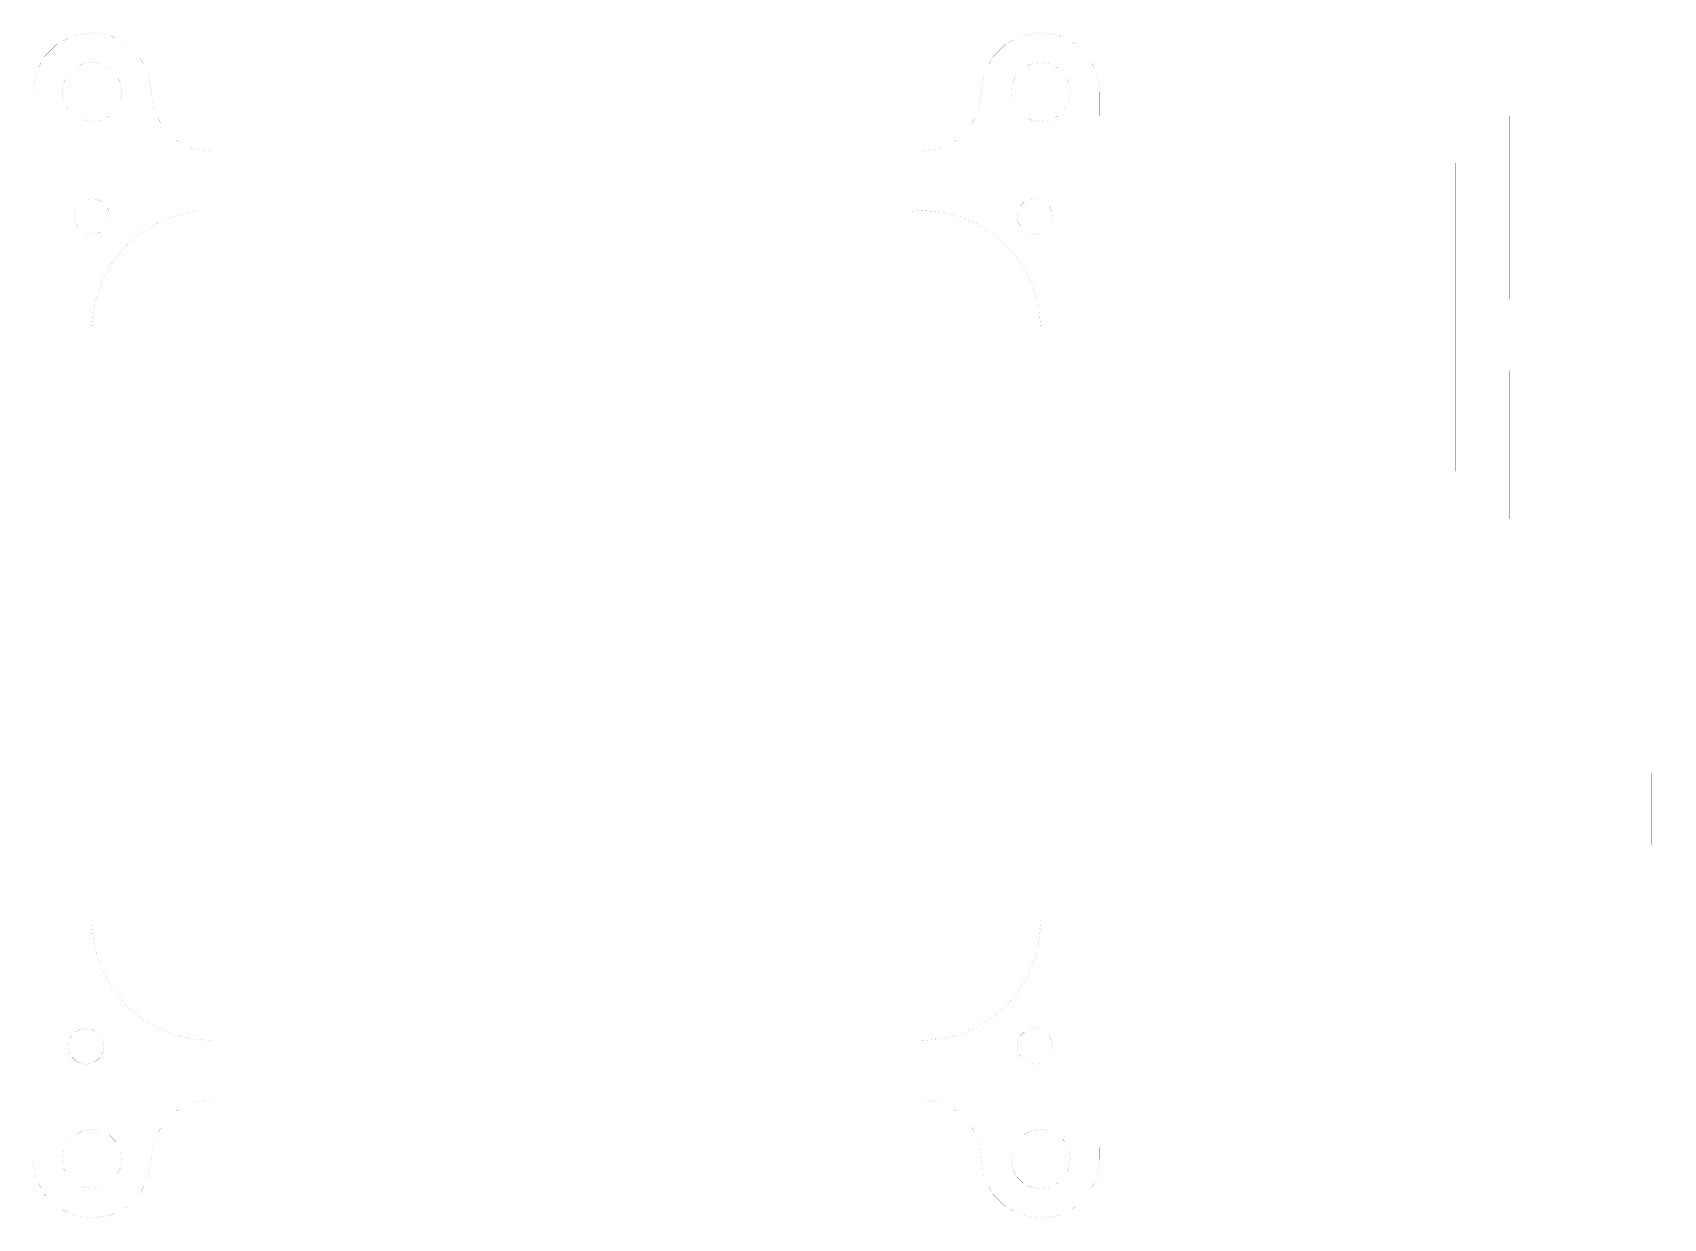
# Model space of a CAD drawing. Extents: x 0.04 to 5.45, y 0.05 to 3.99.
import ezdxf

# ---------------------------------------------------------------- set-up
doc = ezdxf.new("R2010")
doc.units = 0
doc.layers.get('0').update_dxf_attribs({"linetype": 'CONTINUOUS'})

msp = doc.modelspace()

# ---------------------------------------------------------------- linework, layer by layer
at = {"color": 1, "const_width": 0.000149}
for points in [[(0.6304, 0.4451), (0.6299, 0.4452), (0.6298, 0.4451), (0.6294, 0.4451), (0.5691, 0.4355), (0.5142, 0.4076), (0.4706, 0.364), (0.4426, 0.3091), (0.4331, 0.249), (0.4329, 0.2483), (0.433, 0.2479), (0.4329, 0.2475), (0.4326, 0.2453), (0.4234, 0.1874), (0.4042, 0.1497), (0.3955, 0.1325), (0.3519, 0.089), (0.297, 0.061), (0.2362, 0.0514), (0.1754, 0.061), (0.1377, 0.0802), (0.1205, 0.089), (0.077, 0.1325), (0.049, 0.1874), (0.0398, 0.2453), (0.0394, 0.2483), (0.0394, 3.7916), (0.0396, 3.793), (0.049, 3.8524), (0.077, 3.9073), (0.1205, 3.9508), (0.1377, 3.9595), (0.1754, 3.9788), (0.2362, 3.9884), (0.297, 3.9788), (0.3347, 3.9596), (0.3519, 3.9508), (0.3955, 3.9073), (0.4234, 3.8524), (0.4328, 3.793), (0.4329, 3.7923), (0.433, 3.7919), (0.4329, 3.7916), (0.4331, 3.7908), (0.4426, 3.7307), (0.4706, 3.6758), (0.5142, 3.6322), (0.5691, 3.6042), (0.6294, 3.5947), (0.6299, 3.5946), (0.6304, 3.5947), (2.9916, 3.5947), (2.9921, 3.5946), (2.9926, 3.5947), (3.053, 3.6042), (3.1079, 3.6322), (3.1515, 3.6758), (3.1795, 3.7307), (3.1885, 3.7876), (3.1891, 3.7916), (3.1889, 3.793), (3.1888, 3.7936), (3.1891, 3.7955), (3.1981, 3.8524), (3.2261, 3.9073), (3.2696, 3.9508), (3.2868, 3.9596), (3.3245, 3.9788), (3.3853, 3.9884), (3.4461, 3.9788), (3.4838, 3.9595), (3.501, 3.9508), (3.5445, 3.9073), (3.5725, 3.8524), (3.5819, 3.793), (3.5821, 3.7916), (3.5821, 3.7128), (4.9409, 3.7128), (4.9409, 3.1027), (4.9015, 3.1027), (4.9015, 2.8663), (4.9409, 2.8663), (4.9409, 2.3742), (5.4527, 2.3742), (5.4527, 1.5278), (5.4133, 1.5278), (5.4133, 1.2915), (5.4527, 1.2915), (5.4527, 0.2876), (3.5821, 0.2876), (3.5821, 0.2483), (3.5817, 0.2453), (3.5725, 0.1874), (3.5533, 0.1497), (3.5445, 0.1325), (3.501, 0.089), (3.4461, 0.061), (3.3853, 0.0514), (3.3245, 0.061), (3.2868, 0.0802), (3.2696, 0.089), (3.2261, 0.1325), (3.1981, 0.1874), (3.189, 0.2453), (3.1888, 0.2463), (3.1891, 0.2483), (3.1885, 0.2522), (3.1795, 0.3091), (3.1515, 0.364), (3.1079, 0.4076), (3.053, 0.4355), (2.9926, 0.4451), (2.9922, 0.4451), (2.9921, 0.4452), (2.9916, 0.4451), (0.6304, 0.4451)], [(0.1425, 3.822), (0.1379, 3.793), (0.1377, 3.7916), (0.1425, 3.7611), (0.1565, 3.7337), (0.1783, 3.7119), (0.2058, 3.6979), (0.2362, 3.693), (0.2667, 3.6979), (0.2941, 3.7119), (0.3159, 3.7337), (0.3299, 3.7611), (0.3347, 3.7916), (0.3345, 3.793), (0.3299, 3.822), (0.3159, 3.8494), (0.2941, 3.8712), (0.2667, 3.8853), (0.2362, 3.8901), (0.2058, 3.8853), (0.1783, 3.8712), (0.1565, 3.8494), (0.1425, 3.822)], [(3.4836, 3.793), (3.479, 3.822), (3.4651, 3.8494), (3.4432, 3.8712), (3.4158, 3.8853), (3.3853, 3.8901), (3.3549, 3.8853), (3.3274, 3.8712), (3.3056, 3.8494), (3.2916, 3.822), (3.2871, 3.793), (3.2868, 3.7916), (3.2916, 3.7611), (3.3056, 3.7337), (3.3274, 3.7119), (3.3549, 3.6979), (3.3853, 3.693), (3.4158, 3.6979), (3.4432, 3.7119), (3.4651, 3.7337), (3.479, 3.7611), (3.4838, 3.7916), (3.4836, 3.793)], [(3.7598, 3.5554), (3.7401, 3.5554), (3.7401, 2.5316), (4.7639, 2.5316), (4.7639, 3.5554), (3.7598, 3.5554)], [(0.2179, 3.3219), (0.2362, 3.3191), (0.2545, 3.3219), (0.271, 3.3303), (0.2841, 3.3434), (0.2925, 3.3599), (0.2954, 3.3782), (0.2935, 3.3898), (0.2925, 3.3964), (0.2841, 3.4129), (0.271, 3.4261), (0.2545, 3.4344), (0.2362, 3.4373), (0.2179, 3.4344), (0.2014, 3.4261), (0.1884, 3.4129), (0.18, 3.3964), (0.1789, 3.3898), (0.177, 3.3782), (0.18, 3.3599), (0.1884, 3.3434), (0.2014, 3.3303), (0.2179, 3.3219)], [(3.3479, 3.3219), (3.3662, 3.3191), (3.3844, 3.3219), (3.4009, 3.3303), (3.414, 3.3434), (3.4224, 3.3599), (3.4253, 3.3782), (3.4234, 3.3898), (3.4224, 3.3964), (3.414, 3.4129), (3.4009, 3.4261), (3.3844, 3.4344), (3.3662, 3.4373), (3.3479, 3.4344), (3.3314, 3.4261), (3.3182, 3.4129), (3.3099, 3.3964), (3.3089, 3.3898), (3.307, 3.3782), (3.3099, 3.3599), (3.3182, 3.3434), (3.3314, 3.3303), (3.3479, 3.3219)], [(0.2361, 3.0043), (0.2361, 1.0355), (0.241, 0.974), (0.2554, 0.914), (0.2757, 0.865), (0.2791, 0.8569), (0.3114, 0.8042), (0.3515, 0.7572), (0.3984, 0.7171), (0.4331, 0.6959), (0.4511, 0.6848), (0.5082, 0.6611), (0.5683, 0.6467), (0.5904, 0.645), (0.6298, 0.6418), (2.9922, 0.6418), (3.0538, 0.6467), (3.1138, 0.6611), (3.1709, 0.6848), (3.1885, 0.6955), (3.2236, 0.7171), (3.2706, 0.7572), (3.2783, 0.7662), (3.307, 0.7999), (3.3107, 0.8042), (3.343, 0.8569), (3.3666, 0.914), (3.3811, 0.974), (3.386, 1.0355), (3.386, 3.0043), (3.3811, 3.0657), (3.3666, 3.1259), (3.3575, 3.1479), (3.343, 3.1829), (3.3107, 3.2356), (3.307, 3.24), (3.2783, 3.2736), (3.2706, 3.2826), (3.2236, 3.3228), (3.1885, 3.3442), (3.1709, 3.355), (3.1138, 3.3787), (3.0538, 3.3931), (2.9921, 3.3979), (2.9916, 3.3979), (2.9529, 3.3949), (2.9529, 3.3979), (0.5904, 3.3979), (0.5904, 3.3949), (0.5683, 3.3931), (0.5082, 3.3787), (0.4511, 3.355), (0.4331, 3.344), (0.3984, 3.3228), (0.3942, 3.3191), (0.3515, 3.2826), (0.3114, 3.2356), (0.2791, 3.1829), (0.2757, 3.1747), (0.2645, 3.1479), (0.2554, 3.1259), (0.241, 3.0657), (0.2361, 3.0043)], [(3.6222, 3.1027), (3.5235, 3.1027), (3.5235, 2.8663), (3.6222, 2.8663), (3.6222, 3.1027)], [(5.2954, 2.209), (3.7598, 2.209), (3.7598, 0.4647), (5.2954, 0.4647), (5.2954, 2.209)], [(3.5235, 1.2915), (3.6222, 1.2915), (3.6222, 1.5278), (3.5235, 1.5278), (3.5235, 1.2915)], [(0.1982, 0.566), (0.2165, 0.5631), (0.2348, 0.566), (0.2383, 0.5678), (0.2513, 0.5744), (0.2644, 0.5875), (0.2728, 0.604), (0.2757, 0.6223), (0.2728, 0.6405), (0.2644, 0.657), (0.2513, 0.6701), (0.2348, 0.6785), (0.2165, 0.6814), (0.2144, 0.681), (0.1982, 0.6785), (0.1817, 0.6701), (0.177, 0.6654), (0.1687, 0.657), (0.1603, 0.6405), (0.1574, 0.6223), (0.1603, 0.604), (0.1687, 0.5875), (0.177, 0.5791), (0.1817, 0.5744), (0.1948, 0.5678), (0.1982, 0.566)], [(3.3479, 0.566), (3.3662, 0.5631), (3.3844, 0.566), (3.3879, 0.5678), (3.4009, 0.5744), (3.414, 0.5875), (3.4224, 0.604), (3.4253, 0.6223), (3.4224, 0.6405), (3.414, 0.657), (3.4009, 0.6701), (3.3844, 0.6785), (3.3662, 0.6814), (3.3589, 0.6803), (3.3479, 0.6785), (3.3314, 0.6701), (3.3182, 0.657), (3.3099, 0.6405), (3.307, 0.6223), (3.3099, 0.604), (3.3182, 0.5875), (3.3314, 0.5744), (3.3444, 0.5678), (3.3479, 0.566)], [(0.1381, 0.2453), (0.1425, 0.2178), (0.1565, 0.1903), (0.1783, 0.1685), (0.2058, 0.1546), (0.2362, 0.1497), (0.2667, 0.1546), (0.2941, 0.1685), (0.3159, 0.1903), (0.3299, 0.2178), (0.3343, 0.2453), (0.3347, 0.2483), (0.3299, 0.2787), (0.3159, 0.3062), (0.2941, 0.328), (0.2667, 0.342), (0.2362, 0.3467), (0.2058, 0.342), (0.1783, 0.328), (0.1565, 0.3062), (0.1425, 0.2787), (0.1377, 0.2483), (0.1381, 0.2453)], [(3.2873, 0.2453), (3.2916, 0.2178), (3.3056, 0.1903), (3.3274, 0.1685), (3.3549, 0.1546), (3.3853, 0.1497), (3.4158, 0.1546), (3.4432, 0.1685), (3.4651, 0.1903), (3.479, 0.2178), (3.4834, 0.2453), (3.4838, 0.2483), (3.479, 0.2787), (3.4651, 0.3062), (3.4432, 0.328), (3.4158, 0.342), (3.3853, 0.3467), (3.3549, 0.342), (3.3274, 0.328), (3.3056, 0.3062), (3.2916, 0.2787), (3.2868, 0.2483), (3.2873, 0.2453)]]:
    msp.add_lwpolyline(points, close=True, dxfattribs=at)

doc.saveas('drawing.dxf')
